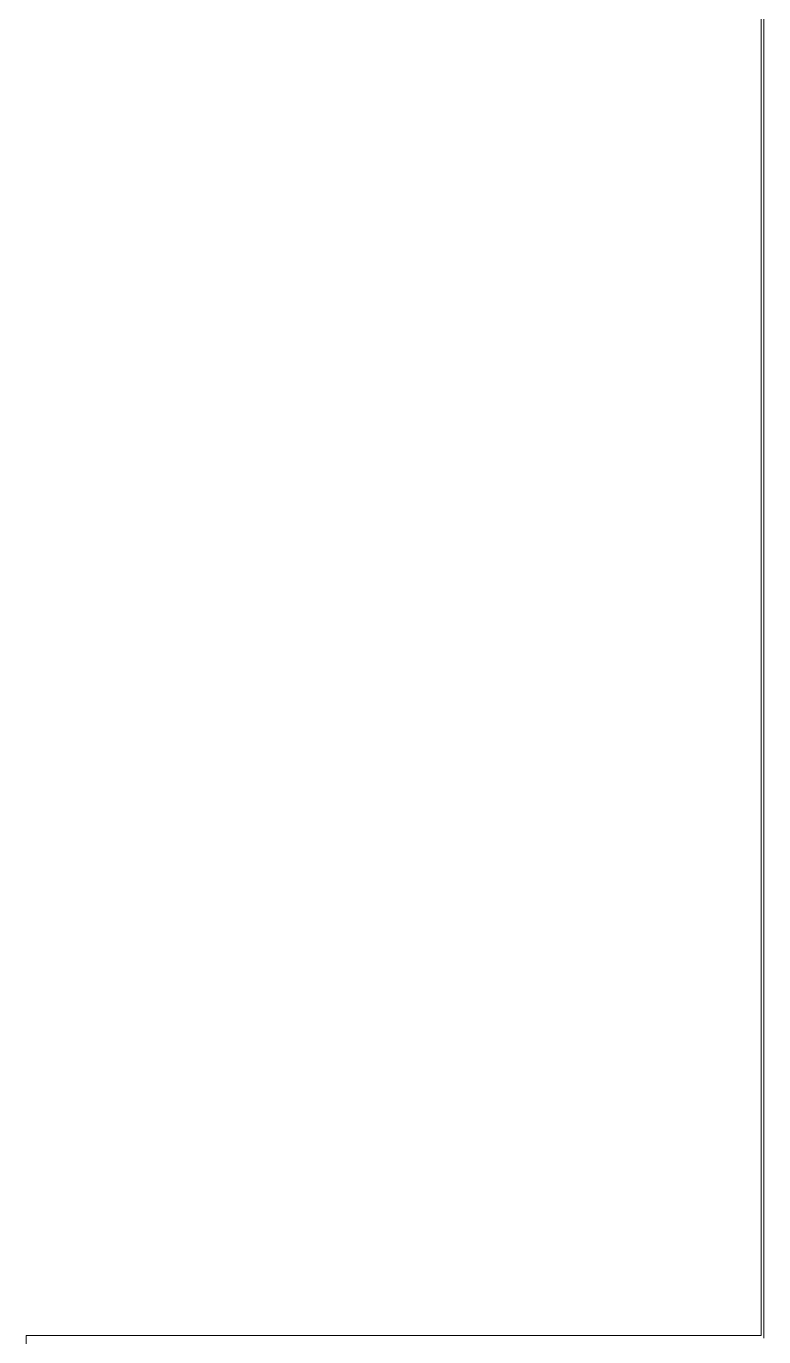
# Model space of a CAD drawing. Header units: millimetres. Extents: x -249154 to 415037, y -45458 to 354837.
# Drawn here: x 38033.7 to 38314.7, y 79606.6 to 80105.7 of the extents above; entities that cross this region are included whole.
import ezdxf

# ---------------------------------------------------------------- set-up
doc = ezdxf.new("R2010")
doc.units = ezdxf.units.MM
doc.layers.add('A-FLOR', color=7, linetype='Continuous', lineweight=9)
doc.layers.add('A-WALL', color=7, linetype='Continuous', lineweight=5)
doc.layers.add('A-WALL-FNSH-1', color=9, linetype='Continuous', lineweight=5, true_color=0x808080)

# ---------------------------------------------------------------- blocks, each defined once
blk = doc.blocks.new('1floor')
at = {"layer": 'A-FLOR'}
blk.add_line((38250, 7050), (38250, 421), dxfattribs=at)
at = {"layer": 'A-WALL'}
blk.add_line((38250, 421), (38250, 420), dxfattribs=at)
at = {"layer": 'A-WALL-FNSH-1'}
for p, q in [((38249, 7049), (38249, 421)), ((37969, 421), (37969, 141)), ((38249, 421), (37969, 421))]:
    blk.add_line(p, q, dxfattribs=at)

msp = doc.modelspace()

# ---------------------------------------------------------------- block references
msp.add_blockref('1floor', (64.7, 79186.05))

doc.saveas('drawing.dxf')
